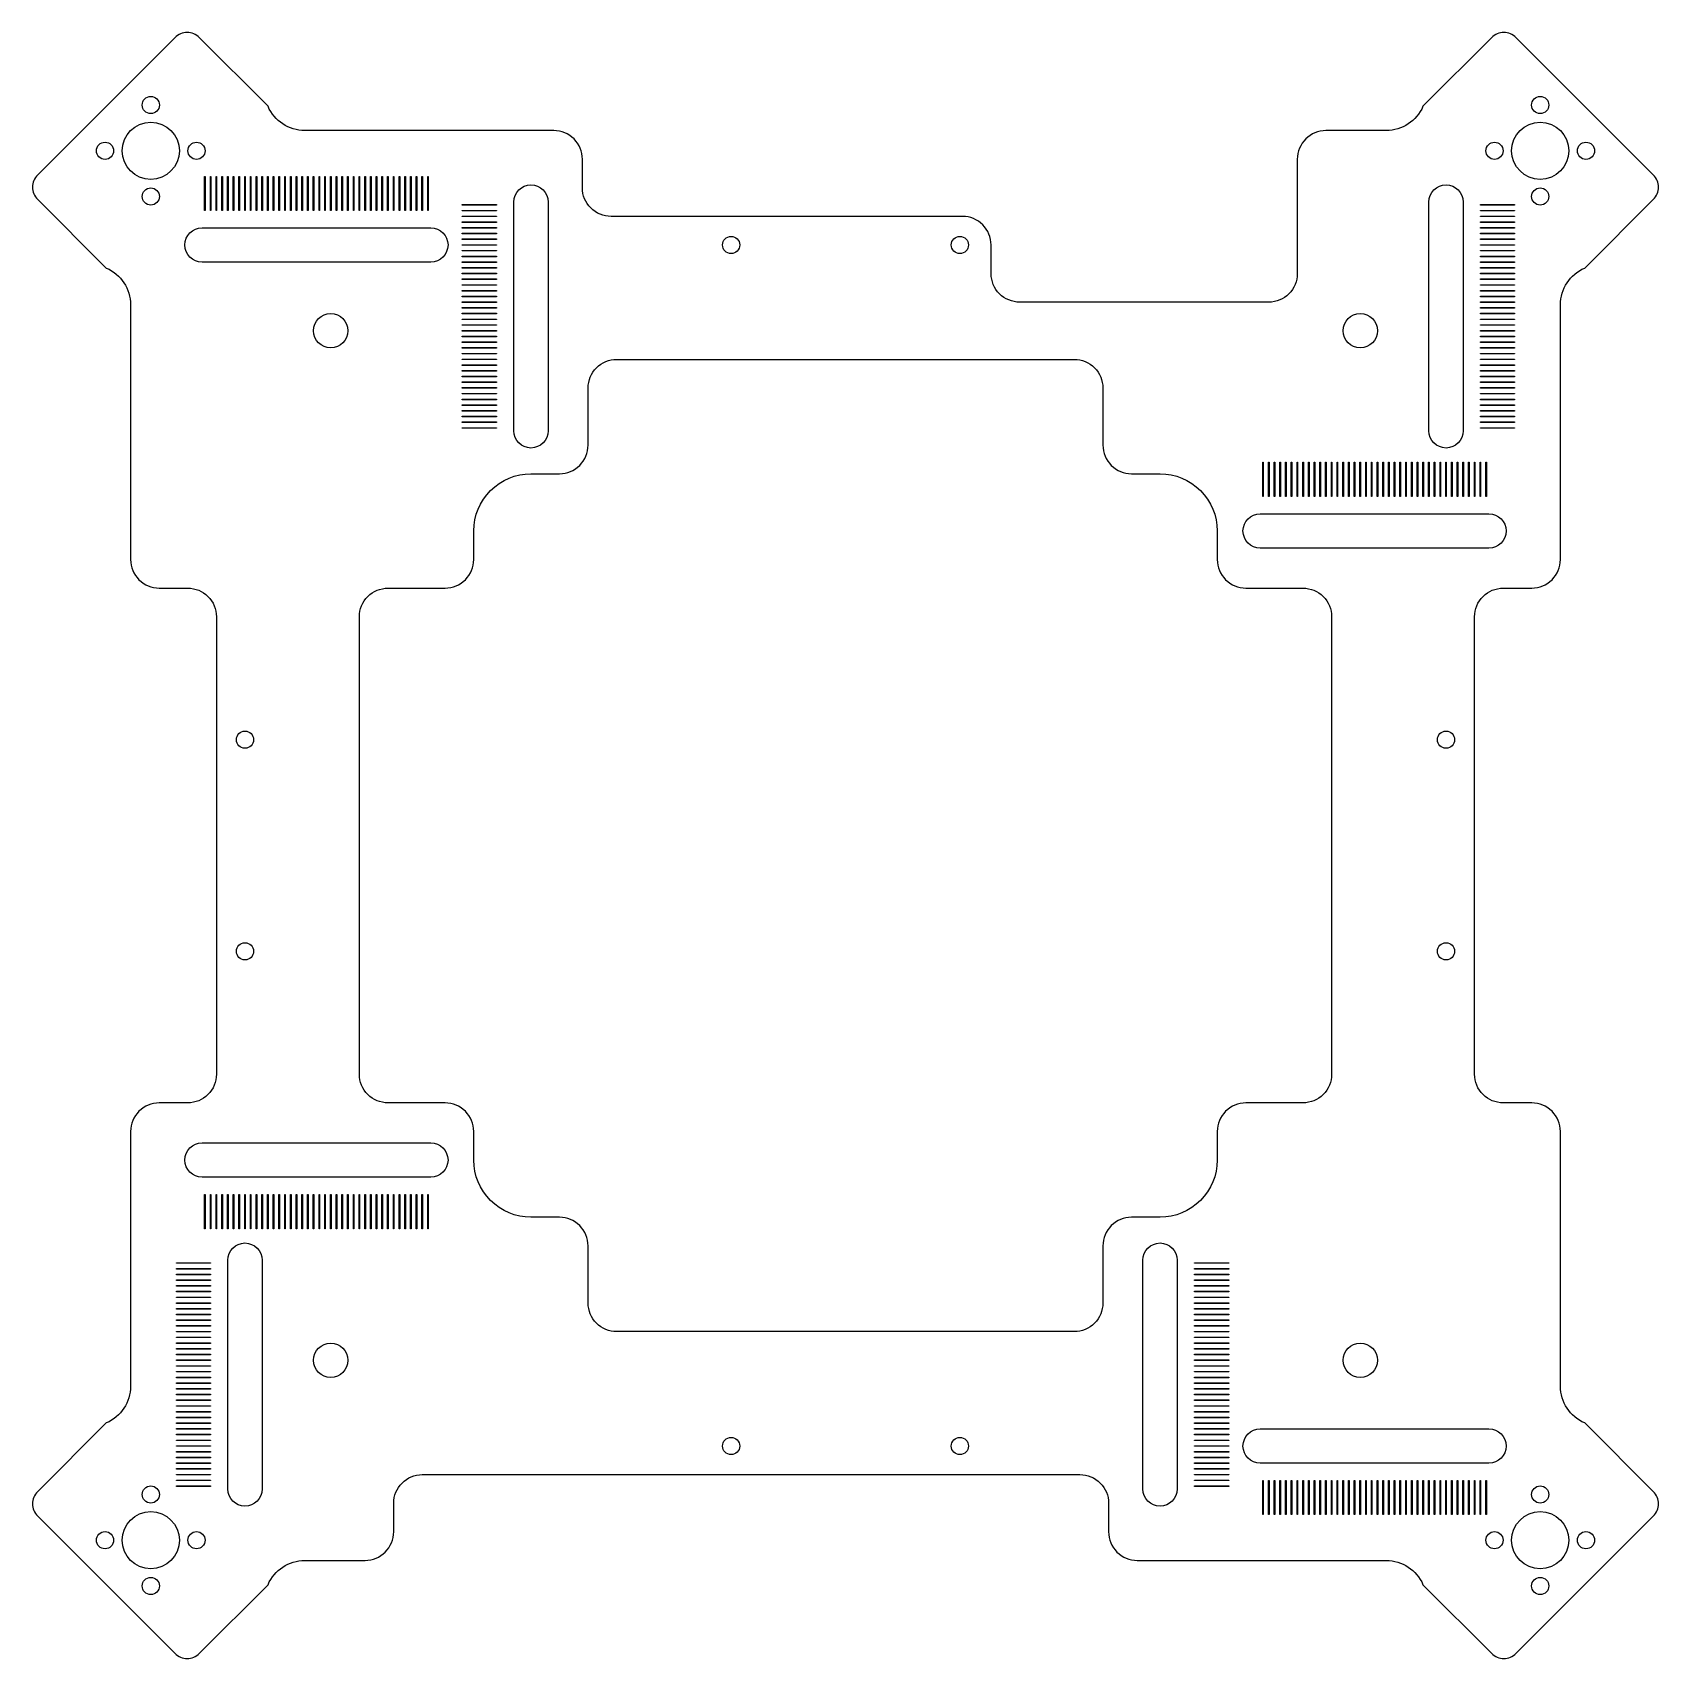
# Model space of a CAD drawing. Header units: millimetres. Extents: x -68 to 216, y -32 to 252.
import ezdxf

# ---------------------------------------------------------------- set-up
doc = ezdxf.new("R2010")
doc.units = ezdxf.units.MM

msp = doc.modelspace()

# ---------------------------------------------------------------- linework, layer by layer
for points in [[(28, 230, 0.414214), (23, 235), (-20.53, 235, -0.300024), (-26.97, 239.24), (-26.96, 239.25), (-38.98, 251.27, 0.414214), (-43.23, 251.27), (-67.27, 227.23, 0.414214), (-67.27, 222.98), (-55.25, 210.96), (-55.24, 210.97, -0.300024), (-51, 204.53), (-51, 160, 0.414214), (-46, 155), (-41, 155, -0.414214), (-36, 150), (-36, 70, -0.414214), (-41, 65), (-46, 65, 0.414214), (-51, 60), (-51, 15.47, -0.300024), (-55.24, 9.03), (-55.25, 9.04), (-67.27, -2.98, 0.414214), (-67.27, -7.23), (-43.23, -31.27, 0.414214), (-38.98, -31.27), (-26.96, -19.25), (-26.97, -19.24, -0.300024), (-20.53, -15), (-10, -15, 0.414214), (-5, -10), (-5, -5, -0.414214), (0, 0), (115, 0, -0.414214), (120, -5), (120, -10, 0.414214), (125, -15), (168.53, -15, -0.300024), (174.97, -19.24), (174.96, -19.25), (186.98, -31.27, 0.414214), (191.23, -31.27), (215.27, -7.23, 0.414214), (215.27, -2.98), (203.25, 9.04), (203.24, 9.03, -0.300024), (199, 15.47), (199, 60, 0.414214), (194, 65), (189, 65, -0.414214), (184, 70), (184, 150, -0.414214), (189, 155), (194, 155, 0.414214), (199, 160), (199, 204.53, -0.300024), (203.24, 210.97), (203.25, 210.96), (215.27, 222.98, 0.414214), (215.27, 227.23), (191.23, 251.27, 0.414214), (186.98, 251.27), (174.96, 239.25), (174.97, 239.24, -0.300024), (168.53, 235), (158, 235, 0.414214), (153, 230), (153, 210, -0.414214), (148, 205), (104.46, 205, -0.414214), (99.46, 210), (99.46, 215, 0.414214), (94.46, 220), (33, 220, -0.414214), (28, 225)], [(22, 222.5), (22, 182.5, -1), (16, 182.5), (16, 222.5, -1)], [(182, 222.5), (182, 182.5, -1), (176, 182.5), (176, 222.5, -1)], [(-38.5, 218), (1.5, 218, -1), (1.5, 212), (-38.5, 212, -1)], [(-6, 155), (4, 155, 0.414214), (9, 160), (9, 165, -0.414214), (19, 175), (24, 175, 0.414214), (29, 180), (29, 190, -0.414214), (34, 195), (114, 195, -0.414214), (119, 190), (119, 180, 0.414214), (124, 175), (129, 175, -0.414214), (139, 165), (139, 160, 0.414214), (144, 155), (154, 155, -0.414214), (159, 150), (159, 70, -0.414214), (154, 65), (144, 65, 0.414214), (139, 60), (139, 55, -0.414214), (129, 45), (124, 45, 0.414214), (119, 40), (119, 30, -0.414214), (114, 25), (34, 25, -0.414214), (29, 30), (29, 40, 0.414214), (24, 45), (19, 45, -0.414214), (9, 55), (9, 60, 0.414214), (4, 65), (-6, 65, -0.414214), (-11, 70), (-11, 150, -0.414214)], [(186.5, 162), (146.5, 162, -1), (146.5, 168), (186.5, 168, -1)], [(-38.5, 58), (1.5, 58, -1), (1.5, 52), (-38.5, 52, -1)], [(-34, -2.5), (-34, 37.5, -1), (-28, 37.5), (-28, -2.5, -1)], [(126, -2.5), (126, 37.5, -1), (132, 37.5), (132, -2.5, -1)], [(186.5, 2), (146.5, 2, -1), (146.5, 8), (186.5, 8, -1)]]:
    msp.add_lwpolyline(points, format="xyb", close=True)
for points in [[(-38.05, 221), (-38.05, 227), (-37.95, 227), (-37.95, 221)], [(-37.05, 221), (-37.05, 227), (-36.95, 227), (-36.95, 221)], [(-36.05, 221), (-36.05, 227), (-35.95, 227), (-35.95, 221)], [(-35.05, 221), (-35.05, 227), (-34.95, 227), (-34.95, 221)], [(-34.05, 221), (-34.05, 227), (-33.95, 227), (-33.95, 221)], [(-33.05, 221), (-33.05, 227), (-32.95, 227), (-32.95, 221)], [(-32.05, 221), (-32.05, 227), (-31.95, 227), (-31.95, 221)], [(-31.05, 221), (-31.05, 227), (-30.95, 227), (-30.95, 221)], [(-30.05, 221), (-30.05, 227), (-29.95, 227), (-29.95, 221)], [(-29.05, 221), (-29.05, 227), (-28.95, 227), (-28.95, 221)], [(-28.05, 221), (-28.05, 227), (-27.95, 227), (-27.95, 221)], [(-27.05, 221), (-27.05, 227), (-26.95, 227), (-26.95, 221)], [(-26.05, 221), (-26.05, 227), (-25.95, 227), (-25.95, 221)], [(-25.05, 221), (-25.05, 227), (-24.95, 227), (-24.95, 221)], [(-24.05, 221), (-24.05, 227), (-23.95, 227), (-23.95, 221)], [(-23.05, 221), (-23.05, 227), (-22.95, 227), (-22.95, 221)], [(-22.05, 221), (-22.05, 227), (-21.95, 227), (-21.95, 221)], [(-21.05, 221), (-21.05, 227), (-20.95, 227), (-20.95, 221)], [(-20.05, 221), (-20.05, 227), (-19.95, 227), (-19.95, 221)], [(-19.05, 221), (-19.05, 227), (-18.95, 227), (-18.95, 221)], [(-18.05, 221), (-18.05, 227), (-17.95, 227), (-17.95, 221)], [(-17.05, 221), (-17.05, 227), (-16.95, 227), (-16.95, 221)], [(-16.05, 221), (-16.05, 227), (-15.95, 227), (-15.95, 221)], [(-15.05, 221), (-15.05, 227), (-14.95, 227), (-14.95, 221)], [(-14.05, 221), (-14.05, 227), (-13.95, 227), (-13.95, 221)], [(-13.05, 221), (-13.05, 227), (-12.95, 227), (-12.95, 221)], [(-12.05, 221), (-12.05, 227), (-11.95, 227), (-11.95, 221)], [(-11.05, 221), (-11.05, 227), (-10.95, 227), (-10.95, 221)], [(-10.05, 221), (-10.05, 227), (-9.95, 227), (-9.95, 221)], [(-9.05, 221), (-9.05, 227), (-8.95, 227), (-8.95, 221)], [(-8.05, 221), (-8.05, 227), (-7.95, 227), (-7.95, 221)], [(-7.05, 221), (-7.05, 227), (-6.95, 227), (-6.95, 221)], [(-6.05, 221), (-6.05, 227), (-5.95, 227), (-5.95, 221)], [(-5.05, 221), (-5.05, 227), (-4.95, 227), (-4.95, 221)], [(-4.05, 221), (-4.05, 227), (-3.95, 227), (-3.95, 221)], [(-3.05, 221), (-3.05, 227), (-2.95, 227), (-2.95, 221)], [(-2.05, 221), (-2.05, 227), (-1.95, 227), (-1.95, 221)], [(-1.05, 221), (-1.05, 227), (-0.95, 227), (-0.95, 221)], [(-0.05, 221), (-0.05, 227), (0.05, 227), (0.05, 221)], [(0.95, 221), (0.95, 227), (1.05, 227), (1.05, 221)], [(13, 221.95), (7, 221.95), (7, 222.05), (13, 222.05)], [(185, 222.05), (191, 222.05), (191, 221.95), (185, 221.95)], [(13, 220.95), (7, 220.95), (7, 221.05), (13, 221.05)], [(13, 219.95), (7, 219.95), (7, 220.05), (13, 220.05)], [(13, 218.95), (7, 218.95), (7, 219.05), (13, 219.05)], [(185, 221.05), (191, 221.05), (191, 220.95), (185, 220.95)], [(185, 220.05), (191, 220.05), (191, 219.95), (185, 219.95)], [(185, 219.05), (191, 219.05), (191, 218.95), (185, 218.95)], [(13, 217.95), (7, 217.95), (7, 218.05), (13, 218.05)], [(13, 216.95), (7, 216.95), (7, 217.05), (13, 217.05)], [(185, 218.05), (191, 218.05), (191, 217.95), (185, 217.95)], [(185, 217.05), (191, 217.05), (191, 216.95), (185, 216.95)], [(13, 215.95), (7, 215.95), (7, 216.05), (13, 216.05)], [(13, 214.95), (7, 214.95), (7, 215.05), (13, 215.05)], [(13, 213.95), (7, 213.95), (7, 214.05), (13, 214.05)], [(185, 216.05), (191, 216.05), (191, 215.95), (185, 215.95)], [(185, 215.05), (191, 215.05), (191, 214.95), (185, 214.95)], [(185, 214.05), (191, 214.05), (191, 213.95), (185, 213.95)], [(13, 212.95), (7, 212.95), (7, 213.05), (13, 213.05)], [(13, 211.95), (7, 211.95), (7, 212.05), (13, 212.05)], [(13, 210.95), (7, 210.95), (7, 211.05), (13, 211.05)], [(185, 213.05), (191, 213.05), (191, 212.95), (185, 212.95)], [(185, 212.05), (191, 212.05), (191, 211.95), (185, 211.95)], [(185, 211.05), (191, 211.05), (191, 210.95), (185, 210.95)], [(13, 209.95), (7, 209.95), (7, 210.05), (13, 210.05)], [(13, 208.95), (7, 208.95), (7, 209.05), (13, 209.05)], [(13, 207.95), (7, 207.95), (7, 208.05), (13, 208.05)], [(185, 210.05), (191, 210.05), (191, 209.95), (185, 209.95)], [(185, 209.05), (191, 209.05), (191, 208.95), (185, 208.95)], [(185, 208.05), (191, 208.05), (191, 207.95), (185, 207.95)], [(13, 206.95), (7, 206.95), (7, 207.05), (13, 207.05)], [(13, 205.95), (7, 205.95), (7, 206.05), (13, 206.05)], [(13, 204.95), (7, 204.95), (7, 205.05), (13, 205.05)], [(185, 207.05), (191, 207.05), (191, 206.95), (185, 206.95)], [(185, 206.05), (191, 206.05), (191, 205.95), (185, 205.95)], [(185, 205.05), (191, 205.05), (191, 204.95), (185, 204.95)], [(13, 203.95), (7, 203.95), (7, 204.05), (13, 204.05)], [(13, 202.95), (7, 202.95), (7, 203.05), (13, 203.05)], [(13, 201.95), (7, 201.95), (7, 202.05), (13, 202.05)], [(185, 204.05), (191, 204.05), (191, 203.95), (185, 203.95)], [(185, 203.05), (191, 203.05), (191, 202.95), (185, 202.95)], [(185, 202.05), (191, 202.05), (191, 201.95), (185, 201.95)], [(13, 200.95), (7, 200.95), (7, 201.05), (13, 201.05)], [(13, 199.95), (7, 199.95), (7, 200.05), (13, 200.05)], [(13, 198.95), (7, 198.95), (7, 199.05), (13, 199.05)], [(185, 201.05), (191, 201.05), (191, 200.95), (185, 200.95)], [(185, 200.05), (191, 200.05), (191, 199.95), (185, 199.95)], [(185, 199.05), (191, 199.05), (191, 198.95), (185, 198.95)], [(13, 197.95), (7, 197.95), (7, 198.05), (13, 198.05)], [(13, 196.95), (7, 196.95), (7, 197.05), (13, 197.05)], [(185, 198.05), (191, 198.05), (191, 197.95), (185, 197.95)], [(185, 197.05), (191, 197.05), (191, 196.95), (185, 196.95)], [(13, 195.95), (7, 195.95), (7, 196.05), (13, 196.05)], [(13, 194.95), (7, 194.95), (7, 195.05), (13, 195.05)], [(13, 193.95), (7, 193.95), (7, 194.05), (13, 194.05)], [(185, 196.05), (191, 196.05), (191, 195.95), (185, 195.95)], [(185, 195.05), (191, 195.05), (191, 194.95), (185, 194.95)], [(185, 194.05), (191, 194.05), (191, 193.95), (185, 193.95)], [(13, 192.95), (7, 192.95), (7, 193.05), (13, 193.05)], [(13, 191.95), (7, 191.95), (7, 192.05), (13, 192.05)], [(13, 190.95), (7, 190.95), (7, 191.05), (13, 191.05)], [(185, 193.05), (191, 193.05), (191, 192.95), (185, 192.95)], [(185, 192.05), (191, 192.05), (191, 191.95), (185, 191.95)], [(185, 191.05), (191, 191.05), (191, 190.95), (185, 190.95)], [(13, 189.95), (7, 189.95), (7, 190.05), (13, 190.05)], [(13, 188.95), (7, 188.95), (7, 189.05), (13, 189.05)], [(13, 187.95), (7, 187.95), (7, 188.05), (13, 188.05)], [(185, 190.05), (191, 190.05), (191, 189.95), (185, 189.95)], [(185, 189.05), (191, 189.05), (191, 188.95), (185, 188.95)], [(185, 188.05), (191, 188.05), (191, 187.95), (185, 187.95)], [(13, 186.95), (7, 186.95), (7, 187.05), (13, 187.05)], [(13, 185.95), (7, 185.95), (7, 186.05), (13, 186.05)], [(13, 184.95), (7, 184.95), (7, 185.05), (13, 185.05)], [(185, 187.05), (191, 187.05), (191, 186.95), (185, 186.95)], [(185, 186.05), (191, 186.05), (191, 185.95), (185, 185.95)], [(185, 185.05), (191, 185.05), (191, 184.95), (185, 184.95)], [(7, 183.95), (7, 184.05), (13, 184.05), (13, 183.95)], [(7, 182.95), (7, 183.05), (13, 183.05), (13, 182.95)], [(185, 184.05), (191, 184.05), (191, 183.95), (185, 183.95)], [(185, 183.05), (191, 183.05), (191, 182.95), (185, 182.95)], [(146.95, 177), (147.05, 177), (147.05, 171), (146.95, 171)], [(147.95, 177), (148.05, 177), (148.05, 171), (147.95, 171)], [(149.05, 177), (149.05, 171), (148.95, 171), (148.95, 177)], [(150.05, 177), (150.05, 171), (149.95, 171), (149.95, 177)], [(151.05, 177), (151.05, 171), (150.95, 171), (150.95, 177)], [(152.05, 177), (152.05, 171), (151.95, 171), (151.95, 177)], [(153.05, 177), (153.05, 171), (152.95, 171), (152.95, 177)], [(154.05, 177), (154.05, 171), (153.95, 171), (153.95, 177)], [(155.05, 177), (155.05, 171), (154.95, 171), (154.95, 177)], [(156.05, 177), (156.05, 171), (155.95, 171), (155.95, 177)], [(157.05, 177), (157.05, 171), (156.95, 171), (156.95, 177)], [(158.05, 177), (158.05, 171), (157.95, 171), (157.95, 177)], [(159.05, 177), (159.05, 171), (158.95, 171), (158.95, 177)], [(160.05, 177), (160.05, 171), (159.95, 171), (159.95, 177)], [(161.05, 177), (161.05, 171), (160.95, 171), (160.95, 177)], [(162.05, 177), (162.05, 171), (161.95, 171), (161.95, 177)], [(163.05, 177), (163.05, 171), (162.95, 171), (162.95, 177)], [(164.05, 177), (164.05, 171), (163.95, 171), (163.95, 177)], [(165.05, 177), (165.05, 171), (164.95, 171), (164.95, 177)], [(166.05, 177), (166.05, 171), (165.95, 171), (165.95, 177)], [(167.05, 177), (167.05, 171), (166.95, 171), (166.95, 177)], [(168.05, 177), (168.05, 171), (167.95, 171), (167.95, 177)], [(169.05, 177), (169.05, 171), (168.95, 171), (168.95, 177)], [(170.05, 177), (170.05, 171), (169.95, 171), (169.95, 177)], [(171.05, 177), (171.05, 171), (170.95, 171), (170.95, 177)], [(172.05, 177), (172.05, 171), (171.95, 171), (171.95, 177)], [(173.05, 177), (173.05, 171), (172.95, 171), (172.95, 177)], [(174.05, 177), (174.05, 171), (173.95, 171), (173.95, 177)], [(175.05, 177), (175.05, 171), (174.95, 171), (174.95, 177)], [(176.05, 177), (176.05, 171), (175.95, 171), (175.95, 177)], [(177.05, 177), (177.05, 171), (176.95, 171), (176.95, 177)], [(178.05, 177), (178.05, 171), (177.95, 171), (177.95, 177)], [(179.05, 177), (179.05, 171), (178.95, 171), (178.95, 177)], [(180.05, 177), (180.05, 171), (179.95, 171), (179.95, 177)], [(181.05, 177), (181.05, 171), (180.95, 171), (180.95, 177)], [(182.05, 177), (182.05, 171), (181.95, 171), (181.95, 177)], [(183.05, 177), (183.05, 171), (182.95, 171), (182.95, 177)], [(184.05, 177), (184.05, 171), (183.95, 171), (183.95, 177)], [(185.05, 177), (185.05, 171), (184.95, 171), (184.95, 177)], [(186.05, 177), (186.05, 171), (185.95, 171), (185.95, 177)], [(-37.95, 49), (-37.95, 43), (-38.05, 43), (-38.05, 49)], [(-36.95, 49), (-36.95, 43), (-37.05, 43), (-37.05, 49)], [(-35.95, 49), (-35.95, 43), (-36.05, 43), (-36.05, 49)], [(-34.95, 49), (-34.95, 43), (-35.05, 43), (-35.05, 49)], [(-33.95, 49), (-33.95, 43), (-34.05, 43), (-34.05, 49)], [(-32.95, 49), (-32.95, 43), (-33.05, 43), (-33.05, 49)], [(-31.95, 49), (-31.95, 43), (-32.05, 43), (-32.05, 49)], [(-30.95, 49), (-30.95, 43), (-31.05, 43), (-31.05, 49)], [(-29.95, 49), (-29.95, 43), (-30.05, 43), (-30.05, 49)], [(-28.95, 49), (-28.95, 43), (-29.05, 43), (-29.05, 49)], [(-27.95, 49), (-27.95, 43), (-28.05, 43), (-28.05, 49)], [(-26.95, 49), (-26.95, 43), (-27.05, 43), (-27.05, 49)], [(-25.95, 49), (-25.95, 43), (-26.05, 43), (-26.05, 49)], [(-24.95, 49), (-24.95, 43), (-25.05, 43), (-25.05, 49)], [(-23.95, 49), (-23.95, 43), (-24.05, 43), (-24.05, 49)], [(-22.95, 49), (-22.95, 43), (-23.05, 43), (-23.05, 49)], [(-21.95, 49), (-21.95, 43), (-22.05, 43), (-22.05, 49)], [(-20.95, 49), (-20.95, 43), (-21.05, 43), (-21.05, 49)], [(-19.95, 49), (-19.95, 43), (-20.05, 43), (-20.05, 49)], [(-18.95, 49), (-18.95, 43), (-19.05, 43), (-19.05, 49)], [(-17.95, 49), (-17.95, 43), (-18.05, 43), (-18.05, 49)], [(-16.95, 49), (-16.95, 43), (-17.05, 43), (-17.05, 49)], [(-15.95, 49), (-15.95, 43), (-16.05, 43), (-16.05, 49)], [(-14.95, 49), (-14.95, 43), (-15.05, 43), (-15.05, 49)], [(-13.95, 49), (-13.95, 43), (-14.05, 43), (-14.05, 49)], [(-12.95, 49), (-12.95, 43), (-13.05, 43), (-13.05, 49)], [(-11.95, 49), (-11.95, 43), (-12.05, 43), (-12.05, 49)], [(-10.95, 49), (-10.95, 43), (-11.05, 43), (-11.05, 49)], [(-9.95, 49), (-9.95, 43), (-10.05, 43), (-10.05, 49)], [(-8.95, 49), (-8.95, 43), (-9.05, 43), (-9.05, 49)], [(-7.95, 49), (-7.95, 43), (-8.05, 43), (-8.05, 49)], [(-6.95, 49), (-6.95, 43), (-7.05, 43), (-7.05, 49)], [(-5.95, 49), (-5.95, 43), (-6.05, 43), (-6.05, 49)], [(-4.95, 49), (-4.95, 43), (-5.05, 43), (-5.05, 49)], [(-3.95, 49), (-3.95, 43), (-4.05, 43), (-4.05, 49)], [(-2.95, 49), (-2.95, 43), (-3.05, 43), (-3.05, 49)], [(-1.95, 49), (-1.95, 43), (-2.05, 43), (-2.05, 49)], [(-0.95, 49), (-0.95, 43), (-1.05, 43), (-1.05, 49)], [(0.05, 43), (-0.05, 43), (-0.05, 49), (0.05, 49)], [(1.05, 43), (0.95, 43), (0.95, 49), (1.05, 49)], [(-37, 36.95), (-43, 36.95), (-43, 37.05), (-37, 37.05)], [(141, 37.05), (141, 36.95), (135, 36.95), (135, 37.05)], [(-37, 35.95), (-43, 35.95), (-43, 36.05), (-37, 36.05)], [(-37, 34.95), (-43, 34.95), (-43, 35.05), (-37, 35.05)], [(141, 36.05), (141, 35.95), (135, 35.95), (135, 36.05)], [(135, 35.05), (141, 35.05), (141, 34.95), (135, 34.95)], [(-37, 33.95), (-43, 33.95), (-43, 34.05), (-37, 34.05)], [(-37, 32.95), (-43, 32.95), (-43, 33.05), (-37, 33.05)], [(-37, 31.95), (-43, 31.95), (-43, 32.05), (-37, 32.05)], [(135, 34.05), (141, 34.05), (141, 33.95), (135, 33.95)], [(135, 33.05), (141, 33.05), (141, 32.95), (135, 32.95)], [(135, 32.05), (141, 32.05), (141, 31.95), (135, 31.95)], [(-37, 30.95), (-43, 30.95), (-43, 31.05), (-37, 31.05)], [(-37, 29.95), (-43, 29.95), (-43, 30.05), (-37, 30.05)], [(-37, 28.95), (-43, 28.95), (-43, 29.05), (-37, 29.05)], [(135, 31.05), (141, 31.05), (141, 30.95), (135, 30.95)], [(135, 30.05), (141, 30.05), (141, 29.95), (135, 29.95)], [(135, 29.05), (141, 29.05), (141, 28.95), (135, 28.95)], [(-37, 27.95), (-43, 27.95), (-43, 28.05), (-37, 28.05)], [(-37, 26.95), (-43, 26.95), (-43, 27.05), (-37, 27.05)], [(-37, 25.95), (-43, 25.95), (-43, 26.05), (-37, 26.05)], [(135, 28.05), (141, 28.05), (141, 27.95), (135, 27.95)], [(135, 27.05), (141, 27.05), (141, 26.95), (135, 26.95)], [(135, 26.05), (141, 26.05), (141, 25.95), (135, 25.95)], [(-37, 24.95), (-43, 24.95), (-43, 25.05), (-37, 25.05)], [(-37, 23.95), (-43, 23.95), (-43, 24.05), (-37, 24.05)], [(-37, 22.95), (-43, 22.95), (-43, 23.05), (-37, 23.05)], [(135, 25.05), (141, 25.05), (141, 24.95), (135, 24.95)], [(135, 24.05), (141, 24.05), (141, 23.95), (135, 23.95)], [(135, 23.05), (141, 23.05), (141, 22.95), (135, 22.95)], [(-37, 21.95), (-43, 21.95), (-43, 22.05), (-37, 22.05)], [(-37, 20.95), (-43, 20.95), (-43, 21.05), (-37, 21.05)], [(-37, 19.95), (-43, 19.95), (-43, 20.05), (-37, 20.05)], [(135, 22.05), (141, 22.05), (141, 21.95), (135, 21.95)], [(135, 21.05), (141, 21.05), (141, 20.95), (135, 20.95)], [(135, 20.05), (141, 20.05), (141, 19.95), (135, 19.95)], [(-37, 18.95), (-43, 18.95), (-43, 19.05), (-37, 19.05)], [(-37, 17.95), (-43, 17.95), (-43, 18.05), (-37, 18.05)], [(135, 19.05), (141, 19.05), (141, 18.95), (135, 18.95)], [(135, 18.05), (141, 18.05), (141, 17.95), (135, 17.95)], [(-37, 16.95), (-43, 16.95), (-43, 17.05), (-37, 17.05)], [(-37, 15.95), (-43, 15.95), (-43, 16.05), (-37, 16.05)], [(-37, 14.95), (-43, 14.95), (-43, 15.05), (-37, 15.05)], [(135, 17.05), (141, 17.05), (141, 16.95), (135, 16.95)], [(135, 16.05), (141, 16.05), (141, 15.95), (135, 15.95)], [(135, 15.05), (141, 15.05), (141, 14.95), (135, 14.95)], [(-37, 13.95), (-43, 13.95), (-43, 14.05), (-37, 14.05)], [(-37, 12.95), (-43, 12.95), (-43, 13.05), (-37, 13.05)], [(-37, 11.95), (-43, 11.95), (-43, 12.05), (-37, 12.05)], [(135, 14.05), (141, 14.05), (141, 13.95), (135, 13.95)], [(135, 13.05), (141, 13.05), (141, 12.95), (135, 12.95)], [(135, 12.05), (141, 12.05), (141, 11.95), (135, 11.95)], [(-37, 10.95), (-43, 10.95), (-43, 11.05), (-37, 11.05)], [(-37, 9.95), (-43, 9.95), (-43, 10.05), (-37, 10.05)], [(-37, 8.95), (-43, 8.95), (-43, 9.05), (-37, 9.05)], [(135, 11.05), (141, 11.05), (141, 10.95), (135, 10.95)], [(135, 10.05), (141, 10.05), (141, 9.95), (135, 9.95)], [(135, 9.05), (141, 9.05), (141, 8.95), (135, 8.95)], [(-37, 7.95), (-43, 7.95), (-43, 8.05), (-37, 8.05)], [(-37, 6.95), (-43, 6.95), (-43, 7.05), (-37, 7.05)], [(-37, 5.95), (-43, 5.95), (-43, 6.05), (-37, 6.05)], [(135, 8.05), (141, 8.05), (141, 7.95), (135, 7.95)], [(135, 7.05), (141, 7.05), (141, 6.95), (135, 6.95)], [(135, 6.05), (141, 6.05), (141, 5.95), (135, 5.95)], [(-37, 4.95), (-43, 4.95), (-43, 5.05), (-37, 5.05)], [(-37, 3.95), (-43, 3.95), (-43, 4.05), (-37, 4.05)], [(-37, 2.95), (-43, 2.95), (-43, 3.05), (-37, 3.05)], [(135, 5.05), (141, 5.05), (141, 4.95), (135, 4.95)], [(135, 4.05), (141, 4.05), (141, 3.95), (135, 3.95)], [(135, 3.05), (141, 3.05), (141, 2.95), (135, 2.95)], [(-37, 1.95), (-43, 1.95), (-43, 2.05), (-37, 2.05)], [(-37, 0.95), (-43, 0.95), (-43, 1.05), (-37, 1.05)], [(-37, -0.05), (-43, -0.05), (-43, 0.05), (-37, 0.05)], [(135, 2.05), (141, 2.05), (141, 1.95), (135, 1.95)], [(135, 1.05), (141, 1.05), (141, 0.95), (135, 0.95)], [(135, 0.05), (141, 0.05), (141, -0.05), (135, -0.05)], [(-37, -1.05), (-43, -1.05), (-43, -0.95), (-37, -0.95)], [(-37, -2.05), (-43, -2.05), (-43, -1.95), (-37, -1.95)], [(135, -0.95), (141, -0.95), (141, -1.05), (135, -1.05)], [(135, -1.95), (141, -1.95), (141, -2.05), (135, -2.05)], [(147.05, -1), (147.05, -7), (146.95, -7), (146.95, -1)], [(148.05, -1), (148.05, -7), (147.95, -7), (147.95, -1)], [(149.05, -1), (149.05, -7), (148.95, -7), (148.95, -1)], [(150.05, -1), (150.05, -7), (149.95, -7), (149.95, -1)], [(151.05, -1), (151.05, -7), (150.95, -7), (150.95, -1)], [(152.05, -1), (152.05, -7), (151.95, -7), (151.95, -1)], [(153.05, -1), (153.05, -7), (152.95, -7), (152.95, -1)], [(154.05, -1), (154.05, -7), (153.95, -7), (153.95, -1)], [(155.05, -1), (155.05, -7), (154.95, -7), (154.95, -1)], [(156.05, -1), (156.05, -7), (155.95, -7), (155.95, -1)], [(157.05, -1), (157.05, -7), (156.95, -7), (156.95, -1)], [(158.05, -1), (158.05, -7), (157.95, -7), (157.95, -1)], [(159.05, -1), (159.05, -7), (158.95, -7), (158.95, -1)], [(160.05, -1), (160.05, -7), (159.95, -7), (159.95, -1)], [(161.05, -1), (161.05, -7), (160.95, -7), (160.95, -1)], [(162.05, -1), (162.05, -7), (161.95, -7), (161.95, -1)], [(163.05, -1), (163.05, -7), (162.95, -7), (162.95, -1)], [(164.05, -1), (164.05, -7), (163.95, -7), (163.95, -1)], [(165.05, -1), (165.05, -7), (164.95, -7), (164.95, -1)], [(166.05, -1), (166.05, -7), (165.95, -7), (165.95, -1)], [(167.05, -1), (167.05, -7), (166.95, -7), (166.95, -1)], [(168.05, -1), (168.05, -7), (167.95, -7), (167.95, -1)], [(169.05, -1), (169.05, -7), (168.95, -7), (168.95, -1)], [(170.05, -1), (170.05, -7), (169.95, -7), (169.95, -1)], [(171.05, -1), (171.05, -7), (170.95, -7), (170.95, -1)], [(172.05, -1), (172.05, -7), (171.95, -7), (171.95, -1)], [(173.05, -1), (173.05, -7), (172.95, -7), (172.95, -1)], [(174.05, -1), (174.05, -7), (173.95, -7), (173.95, -1)], [(175.05, -1), (175.05, -7), (174.95, -7), (174.95, -1)], [(176.05, -1), (176.05, -7), (175.95, -7), (175.95, -1)], [(177.05, -1), (177.05, -7), (176.95, -7), (176.95, -1)], [(178.05, -1), (178.05, -7), (177.95, -7), (177.95, -1)], [(179.05, -1), (179.05, -7), (178.95, -7), (178.95, -1)], [(180.05, -1), (180.05, -7), (179.95, -7), (179.95, -1)], [(181.05, -1), (181.05, -7), (180.95, -7), (180.95, -1)], [(182.05, -1), (182.05, -7), (181.95, -7), (181.95, -1)], [(183.05, -1), (183.05, -7), (182.95, -7), (182.95, -1)], [(184.05, -1), (184.05, -7), (183.95, -7), (183.95, -1)], [(185.05, -1), (185.05, -7), (184.95, -7), (184.95, -1)], [(186.05, -1), (186.05, -7), (185.95, -7), (185.95, -1)]]:
    msp.add_lwpolyline(points, close=True)
for centre, radius in [((-47.47, 239.47), 1.5), ((195.47, 239.47), 1.5), ((-47.47, 231.47), 5), ((195.47, 231.47), 5), ((-55.47, 231.47), 1.5), ((-39.47, 231.47), 1.5), ((187.47, 231.47), 1.5), ((203.47, 231.47), 1.5), ((-47.47, 223.47), 1.5), ((195.47, 223.47), 1.5), ((54, 215), 1.5), ((94, 215), 1.5), ((-16, 200), 3), ((164, 200), 3), ((-31, 128.5), 1.5), ((179, 128.5), 1.5), ((-31, 91.5), 1.5), ((179, 91.5), 1.5), ((-16, 20), 3), ((164, 20), 3), ((54, 5), 1.5), ((94, 5), 1.5), ((-47.47, -3.47), 1.5), ((195.47, -3.47), 1.5), ((-47.47, -11.47), 5), ((195.47, -11.47), 5), ((-55.47, -11.47), 1.5), ((-39.47, -11.47), 1.5), ((187.47, -11.47), 1.5), ((203.47, -11.47), 1.5), ((-47.47, -19.47), 1.5), ((195.47, -19.47), 1.5)]:
    msp.add_circle(centre, radius)

doc.saveas('drawing.dxf')
